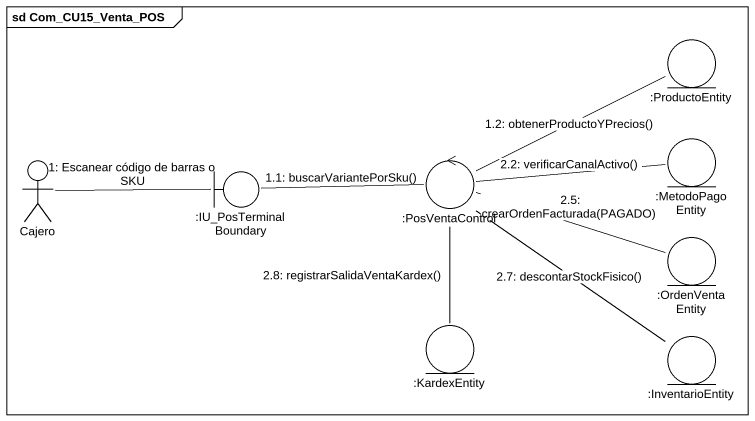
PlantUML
@startuml
mainframe sd Com_CU15_Venta_POS
entity ":ProductoEntity" as ProductoEntity
actor Cajero
boundary ":IU_PosTerminalBoundary" as IU_PosTerminalBoundary
control ":PosVentaControl" as PosVentaControl
entity ":MetodoPagoEntity" as MetodoPagoEntity
entity ":OrdenVentaEntity" as OrdenVentaEntity
entity ":KardexEntity" as KardexEntity
entity ":InventarioEntity" as InventarioEntity
Cajero -right- IU_PosTerminalBoundary : 1: Escanear código de barras o SKU
IU_PosTerminalBoundary -right- PosVentaControl : 1.1: buscarVariantePorSku()
PosVentaControl -right- ProductoEntity : 1.2: obtenerProductoYPrecios()
PosVentaControl -right- MetodoPagoEntity : 2.2: verificarCanalActivo()
PosVentaControl -right- OrdenVentaEntity : 2.5: crearOrdenFacturada(PAGADO)
PosVentaControl -- KardexEntity : 2.8: registrarSalidaVentaKardex()
PosVentaControl -- InventarioEntity : 2.7: descontarStockFisico()
@enduml
